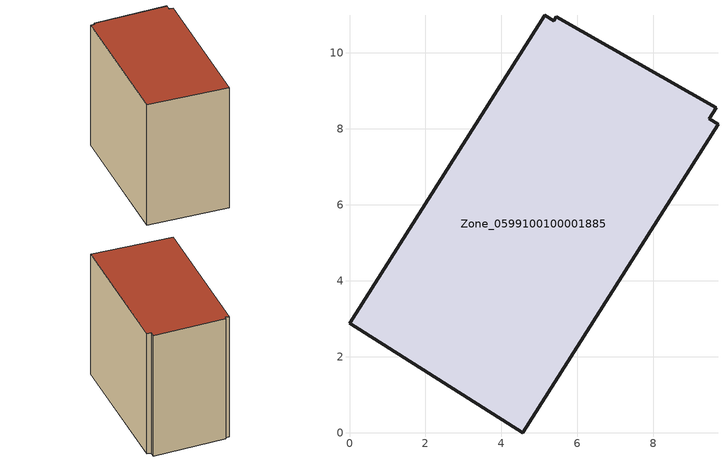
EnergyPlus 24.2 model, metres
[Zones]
Zone_0599100100001885
 floor ground (C_G): 5.45,10.95 9.66,8.56 9.47,8.27 9.7,8.12 4.56,0 0,2.89 5.14,10.99 5.38,10.84 z1.6
 wall outside (C_F): 4.56,0 9.7,8.12 9.47,8.27 9.66,8.56 5.45,10.95 5.38,10.84 5.14,10.99 0,2.89 4.56,0 z1.6:10.31
 roof outside (C_R): 9.66,8.56 5.45,10.95 5.38,10.84 5.14,10.99 0,2.89 4.56,0 9.7,8.12 9.47,8.27 z10.31
[BUILDING]
Pand.0599100100001885: North Axis=0; Terrain=City; Loads Convergence Tolerance Value=0.04; Temperature Convergence Tolerance Value=0.4; Solar Distribution=FullExterior; Maximum Number of Warmup Days=25; Minimum Number of Warmup Days=1
[Site:Location]
Rotterdam.The.Hague.AP_ZH_NLD Design_Conditions: Latitude=51.96; Longitude=4.45; Time Zone=1; Elevation=-4.5
[SITE:GROUNDTEMPERATURE:BUILDINGSURFACE]
18, 18, 18, 18, 18, 18, 18, 18, 18, 18, 18, 18
[MATERIAL] Thermal Absorptance=0.9; Solar Absorptance=0.7; Visible Absorptance=0.7
Name | Roughness | Thickness | Conductivity | Density | Specific Heat
G.TI.2006-2014 | MediumSmooth | 0.15 | 0.06 | 540 | 1210
F.TI.2006-2014 | Rough | 0.3 | 0.12 | 1920 | 840
R.TI.2006-2014 | MediumRough | 0.2 | 0.08 | 1500 | 1000
[CONSTRUCTION]
C_G: G.TI.2006-2014
C_F: F.TI.2006-2014
C_R: R.TI.2006-2014
[ZONE]
Zone_0599100100001885: Type=1; Multiplier=1; Ceiling Height=Autocalculate; Volume=Autocalculate; Floor Area=autocalculate; Part of Total Floor Area=Yes
[ZONEINFILTRATION:DESIGNFLOWRATE]
Infil_Zone_0599100100001885: Zone or ZoneList or Space or SpaceList=Zone_0599100100001885; Schedule=AlwaysOn; Design Flow Rate Calculation Method=Flow/Area; Flow Rate per Floor Area=0.0015; Constant Term Coefficient=1; Temperature Term Coefficient=0; Velocity Term Coefficient=0; Velocity Squared Term Coefficient=0
[HVACTEMPLATE:ZONE:IDEALLOADSAIRSYSTEM]
Zone_0599100100001885: Maximum Heating Supply Air Temperature=50; Minimum Cooling Supply Air Temperature=13; Maximum Heating Supply Air Humidity Ratio=0.0156; Minimum Cooling Supply Air Humidity Ratio=0.0077; Heating Limit=NoLimit; Cooling Limit=NoLimit; Dehumidification Control Type=ConstantSensibleHeatRatio; Cooling Sensible Heat Ratio=0.7; Dehumidification Setpoint=60; Humidification Control Type=None; Humidification Setpoint=30; Outdoor Air Method=None; Outdoor Air Flow Rate per Person=0.00944; Outdoor Air Flow Rate per Zone Floor Area=0; Outdoor Air Flow Rate per Zone=0; Demand Controlled Ventilation Type=None; Outdoor Air Economizer Type=NoEconomizer; Heat Recovery Type=None; Sensible Heat Recovery Effectiveness=0.7; Latent Heat Recovery Effectiveness=0.65
[ZONECONTROL:THERMOSTAT]
ThermostatControl_Zone_0599100100001885: Zone or ZoneList=Zone_0599100100001885; Control Type Schedule=DualSetpointControlType; Control 1=Thermostat_Zone_0599100100001885; Temperature Difference Between Cutout And Setpoint=0
[THERMOSTATSETPOINT:DUALSETPOINT]
Thermostat_Zone_0599100100001885: Heating Setpoint Temperature Schedule=HeatingSetpoint_Zone_0599100100001885; Cooling Setpoint Temperature Schedule=CoolingSetpoint_Zone_0599100100001885
[SCHEDULE:COMPACT]
HeatingSetpoint_Zone_0599100100001885: Through: 12/31, For: AllDays, Until: 24:00, 21
CoolingSetpoint_Zone_0599100100001885: Through: 12/31, For: AllDays, Until: 24:00, 24
DualSetpointControlType: Through: 12/31, For: AllDays, Until: 24:00, 4
AlwaysOn: Through: 12/31, For: AllDays, Until: 24:00, 1
